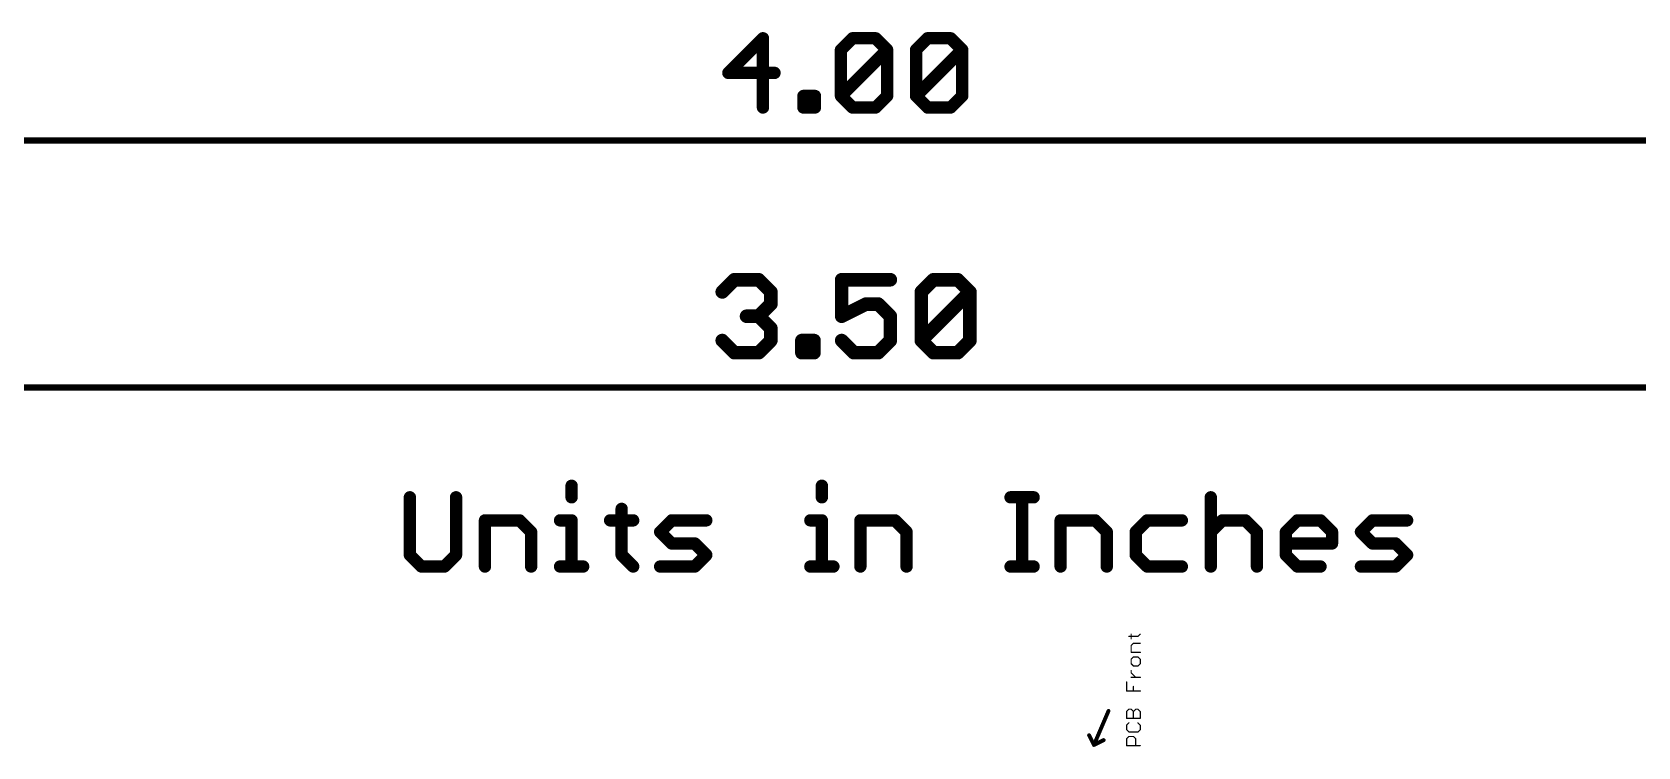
# Model space of a CAD drawing. Extents: x -12 to 110, y -16 to 66.
# Drawn here: x 34.27 to 67.28, y 51.03 to 65.73 of the extents above; entities that cross this region are included whole.
import ezdxf

# ---------------------------------------------------------------- set-up
doc = ezdxf.new("R2010")
doc.units = 0
doc.layers.add('47', color=253, linetype='CONTINUOUS')
doc.layers.add('51', color=53, linetype='CONTINUOUS')

msp = doc.modelspace()

# ---------------------------------------------------------------- linework, layer by layer
at = {"layer": '47'}
for points, const_width in [([(49.2958, 65.5997), (48.584, 64.8879)], 0.254), ([(49.2958, 64.1761), (49.2958, 65.5997)], 0.254), ([(50.8994, 65.3624), (51.1366, 65.5997)], 0.254), ([(51.1366, 65.5997), (51.6112, 65.5997)], 0.254), ([(51.6112, 65.5997), (51.8484, 65.3624)], 0.254), ([(52.443, 65.3624), (52.6802, 65.5997)], 0.254), ([(52.6802, 65.5997), (53.1548, 65.5997)], 0.254), ([(53.1548, 65.5997), (53.3921, 65.3624)], 0.254), ([(50.8994, 64.4134), (50.8994, 65.3624)], 0.254), ([(50.8994, 64.4134), (51.8484, 65.3624)], 0.254), ([(51.8484, 65.3624), (51.8484, 64.4134)], 0.254), ([(52.443, 64.4134), (52.443, 65.3624)], 0.254), ([(52.443, 64.4134), (53.3921, 65.3624)], 0.254), ([(53.3921, 65.3624), (53.3921, 64.4134)], 0.254), ([(48.584, 64.8879), (49.533, 64.8879)], 0.254), ([(50.1276, 64.1761), (50.1276, 64.4134)], 0.254), ([(50.1276, 64.4134), (50.3648, 64.4134)], 0.254), ([(50.3648, 64.4134), (50.3648, 64.1761)], 0.254), ([(51.1366, 64.1761), (50.8994, 64.4134)], 0.254), ([(51.8484, 64.4134), (51.6112, 64.1761)], 0.254), ([(52.6802, 64.1761), (52.443, 64.4134)], 0.254), ([(53.3921, 64.4134), (53.1548, 64.1761)], 0.254), ([(50.3648, 64.1761), (50.1276, 64.1761)], 0.254), ([(51.6112, 64.1761), (51.1366, 64.1761)], 0.254), ([(53.1548, 64.1761), (52.6802, 64.1761)], 0.254), ([(0.065, 63.5), (101.535, 63.5)], 0.13), ([(48.4583, 60.3841), (48.7083, 60.6341)], 0.2794), ([(48.7083, 60.6341), (49.2082, 60.6341)], 0.2794), ([(49.2082, 60.6341), (49.4582, 60.3841)], 0.2794), ([(51.914, 60.6341), (50.914, 60.6341)], 0.2794), ([(50.914, 60.6341), (50.914, 59.8841)], 0.2794), ([(52.5512, 60.3841), (52.8012, 60.6341)], 0.2794), ([(52.8012, 60.6341), (53.3011, 60.6341)], 0.2794), ([(53.3011, 60.6341), (53.5511, 60.3841)], 0.2794), ([(49.4582, 60.3841), (49.4582, 60.1341)], 0.2794), ([(52.5512, 59.3842), (52.5512, 60.3841)], 0.2794), ([(52.5512, 59.3842), (53.5511, 60.3841)], 0.2794), ([(53.5511, 60.3841), (53.5511, 59.3842)], 0.2794), ([(49.4582, 60.1341), (49.2082, 59.8841)], 0.2794), ([(50.914, 59.8841), (51.414, 60.1341)], 0.2794), ([(51.414, 60.1341), (51.664, 60.1341)], 0.2794), ([(51.664, 60.1341), (51.914, 59.8841)], 0.2794), ([(49.2082, 59.8841), (48.9583, 59.8841)], 0.2794), ([(49.2082, 59.8841), (49.4582, 59.6342)], 0.2794), ([(49.4582, 59.6342), (49.4582, 59.3842)], 0.2794), ([(51.914, 59.8841), (51.914, 59.3842)], 0.2794), ([(48.7083, 59.1342), (48.4583, 59.3842)], 0.2794), ([(49.4582, 59.3842), (49.2082, 59.1342)], 0.2794), ([(50.0955, 59.1342), (50.0955, 59.3842)], 0.2794), ([(50.0955, 59.3842), (50.3454, 59.3842)], 0.2794), ([(50.3454, 59.3842), (50.3454, 59.1342)], 0.2794), ([(51.164, 59.1342), (50.914, 59.3842)], 0.2794), ([(51.914, 59.3842), (51.664, 59.1342)], 0.2794), ([(52.8012, 59.1342), (52.5512, 59.3842)], 0.2794), ([(53.5511, 59.3842), (53.3011, 59.1342)], 0.2794), ([(49.2082, 59.1342), (48.7083, 59.1342)], 0.2794), ([(50.3454, 59.1342), (50.0955, 59.1342)], 0.2794), ([(51.664, 59.1342), (51.164, 59.1342)], 0.2794), ([(53.3011, 59.1342), (52.8012, 59.1342)], 0.2794), ([(95.185, 58.42), (6.415, 58.42)], 0.13), ([(45.3615, 56.3979), (45.3615, 56.1606)], 0.254), ([(50.5068, 56.3979), (50.5068, 56.1606)], 0.254), ([(42.037, 56.1606), (42.037, 54.9743)], 0.254), ([(42.9861, 54.9743), (42.9861, 56.1606)], 0.254), ([(54.3858, 56.1606), (54.8604, 56.1606)], 0.254), ([(54.6231, 54.737), (54.6231, 56.1606)], 0.254), ([(58.5021, 56.1606), (58.5021, 54.737)], 0.254), ([(43.5806, 54.737), (43.5806, 55.6861)], 0.254), ([(43.5806, 55.6861), (44.2924, 55.6861)], 0.254), ([(44.2924, 55.6861), (44.5297, 55.4488)], 0.254), ([(45.1242, 55.6861), (45.3615, 55.6861)], 0.254), ([(45.3615, 55.6861), (45.3615, 54.737)], 0.254), ([(46.1533, 55.6861), (46.6278, 55.6861)], 0.254), ([(46.3906, 55.9233), (46.3906, 54.9743)], 0.254), ([(47.1823, 55.4488), (47.4196, 55.6861)], 0.254), ([(47.4196, 55.6861), (48.1314, 55.6861)], 0.254), ([(50.2696, 55.6861), (50.5068, 55.6861)], 0.254), ([(50.5068, 55.6861), (50.5068, 54.737)], 0.254), ([(51.2986, 54.737), (51.2986, 55.6861)], 0.254), ([(51.2986, 55.6861), (52.0104, 55.6861)], 0.254), ([(52.0104, 55.6861), (52.2477, 55.4488)], 0.254), ([(55.4149, 54.737), (55.4149, 55.6861)], 0.254), ([(55.4149, 55.6861), (56.1267, 55.6861)], 0.254), ([(56.1267, 55.6861), (56.364, 55.4488)], 0.254), ([(57.1958, 55.6861), (56.9585, 55.4488)], 0.254), ([(57.9076, 55.6861), (57.1958, 55.6861)], 0.254), ([(58.5021, 55.4488), (58.7394, 55.6861)], 0.254), ([(58.7394, 55.6861), (59.2139, 55.6861)], 0.254), ([(59.2139, 55.6861), (59.4512, 55.4488)], 0.254), ([(60.0457, 55.4488), (60.283, 55.6861)], 0.254), ([(60.283, 55.6861), (60.7575, 55.6861)], 0.254), ([(60.7575, 55.6861), (60.9948, 55.4488)], 0.254), ([(61.5893, 55.4488), (61.8266, 55.6861)], 0.254), ([(61.8266, 55.6861), (62.5384, 55.6861)], 0.254), ([(44.5297, 55.4488), (44.5297, 54.737)], 0.254), ([(47.4196, 55.2115), (47.1823, 55.4488)], 0.254), ([(52.2477, 55.4488), (52.2477, 54.737)], 0.254), ([(56.364, 55.4488), (56.364, 54.737)], 0.254), ([(56.9585, 55.4488), (56.9585, 54.9743)], 0.254), ([(59.4512, 55.4488), (59.4512, 54.737)], 0.254), ([(60.0457, 54.9743), (60.0457, 55.4488)], 0.254), ([(60.9948, 55.4488), (60.9948, 55.2115)], 0.254), ([(61.8266, 55.2115), (61.5893, 55.4488)], 0.254), ([(47.8942, 55.2115), (47.4196, 55.2115)], 0.254), ([(48.1314, 54.9743), (47.8942, 55.2115)], 0.254), ([(60.9948, 55.2115), (60.0457, 55.2115)], 0.254), ([(62.3011, 55.2115), (61.8266, 55.2115)], 0.254), ([(62.5384, 54.9743), (62.3011, 55.2115)], 0.254), ([(42.037, 54.9743), (42.2743, 54.737)], 0.254), ([(42.2743, 54.737), (42.7488, 54.737)], 0.254), ([(42.7488, 54.737), (42.9861, 54.9743)], 0.254), ([(45.1242, 54.737), (45.5988, 54.737)], 0.254), ([(46.3906, 54.9743), (46.6278, 54.737)], 0.254), ([(47.1823, 54.737), (47.8942, 54.737)], 0.254), ([(47.8942, 54.737), (48.1314, 54.9743)], 0.254), ([(50.2696, 54.737), (50.7441, 54.737)], 0.254), ([(54.3858, 54.737), (54.8604, 54.737)], 0.254), ([(56.9585, 54.9743), (57.1958, 54.737)], 0.254), ([(57.1958, 54.737), (57.9076, 54.737)], 0.254), ([(60.283, 54.737), (60.0457, 54.9743)], 0.254), ([(60.7575, 54.737), (60.283, 54.737)], 0.254), ([(61.5893, 54.737), (62.3011, 54.737)], 0.254), ([(62.3011, 54.737), (62.5384, 54.9743)], 0.254)]:
    msp.add_lwpolyline(points, dxfattribs=dict(at, const_width=const_width))
for points, const_width in [([(49.3593, 65.5997, 1), (49.2323, 65.5997)], 0.127), ([(49.3407, 65.5548, 1), (49.2509, 65.6446)], 0.127), ([(51.1366, 65.6632, 1), (51.1366, 65.5362)], 0.127), ([(51.1815, 65.5548, 1), (51.0917, 65.6446)], 0.127), ([(51.6561, 65.6446, 1), (51.5663, 65.5548)], 0.127), ([(51.6112, 65.5362, 1), (51.6112, 65.6632)], 0.127), ([(52.6802, 65.6632, 1), (52.6802, 65.5362)], 0.127), ([(52.7251, 65.5548, 1), (52.6353, 65.6446)], 0.127), ([(53.1997, 65.6446, 1), (53.1099, 65.5548)], 0.127), ([(53.1548, 65.5362, 1), (53.1548, 65.6632)], 0.127), ([(50.9629, 65.3624, 1), (50.8359, 65.3624)], 0.127), ([(50.8545, 65.4073, 1), (50.9443, 65.3175)], 0.127), ([(51.9119, 65.3624, 1), (51.7849, 65.3624)], 0.127), ([(51.8933, 65.3175, 1), (51.8035, 65.4073)], 0.127), ([(51.8035, 65.3175, 1), (51.8933, 65.4073)], 0.127), ([(52.5065, 65.3624, 1), (52.3795, 65.3624)], 0.127), ([(52.3981, 65.4073, 1), (52.4879, 65.3175)], 0.127), ([(53.4556, 65.3624, 1), (53.3286, 65.3624)], 0.127), ([(53.437, 65.3175, 1), (53.3471, 65.4073)], 0.127), ([(53.3471, 65.3175, 1), (53.437, 65.4073)], 0.127), ([(48.584, 64.9514, 1), (48.584, 64.8244)], 0.127), ([(48.5391, 64.9328, 1), (48.6289, 64.843)], 0.127), ([(49.533, 64.8244, 1), (49.533, 64.9514)], 0.127), ([(50.1911, 64.4134, 1), (50.0641, 64.4134)], 0.127), ([(50.1276, 64.4769, 1), (50.1276, 64.3499)], 0.127), ([(50.4283, 64.4134, 1), (50.3013, 64.4134)], 0.127), ([(50.3648, 64.3499, 1), (50.3648, 64.4769)], 0.127), ([(50.9443, 64.4583, 1), (50.8545, 64.3685)], 0.127), ([(50.8545, 64.4583, 1), (50.9443, 64.3685)], 0.127), ([(50.8359, 64.4134, 1), (50.9629, 64.4134)], 0.127), ([(51.7849, 64.4134, 1), (51.9119, 64.4134)], 0.127), ([(51.8933, 64.3685, 1), (51.8035, 64.4583)], 0.127), ([(52.4879, 64.4583, 1), (52.3981, 64.3685)], 0.127), ([(52.3981, 64.4583, 1), (52.4879, 64.3685)], 0.127), ([(52.3795, 64.4134, 1), (52.5065, 64.4134)], 0.127), ([(53.3286, 64.4134, 1), (53.4556, 64.4134)], 0.127), ([(53.437, 64.3685, 1), (53.3471, 64.4583)], 0.127), ([(49.2323, 64.1761, 1), (49.3593, 64.1761)], 0.127), ([(50.1276, 64.2396, 1), (50.1276, 64.1126)], 0.127), ([(50.0641, 64.1761, 1), (50.1911, 64.1761)], 0.127), ([(50.3013, 64.1761, 1), (50.4283, 64.1761)], 0.127), ([(50.3648, 64.1126, 1), (50.3648, 64.2396)], 0.127), ([(51.1366, 64.2396, 1), (51.1366, 64.1126)], 0.127), ([(51.0917, 64.1312, 1), (51.1815, 64.221)], 0.127), ([(51.5663, 64.221, 1), (51.6561, 64.1312)], 0.127), ([(51.6112, 64.1126, 1), (51.6112, 64.2396)], 0.127), ([(52.6802, 64.2396, 1), (52.6802, 64.1126)], 0.127), ([(52.6353, 64.1312, 1), (52.7251, 64.221)], 0.127), ([(53.1099, 64.221, 1), (53.1997, 64.1312)], 0.127), ([(53.1548, 64.1126, 1), (53.1548, 64.2396)], 0.127), ([(48.7083, 60.7039, 1), (48.7083, 60.5642)], 0.1397), ([(48.7577, 60.5847, 1), (48.6589, 60.6835)], 0.1397), ([(49.2576, 60.6835, 1), (49.1589, 60.5847)], 0.1397), ([(49.2082, 60.5642, 1), (49.2082, 60.7039)], 0.1397), ([(50.914, 60.7039, 1), (50.914, 60.5642)], 0.1397), ([(50.9839, 60.6341, 1), (50.8442, 60.6341)], 0.1397), ([(51.914, 60.5642, 1), (51.914, 60.7039)], 0.1397), ([(52.8012, 60.7039, 1), (52.8012, 60.5642)], 0.1397), ([(52.8506, 60.5847, 1), (52.7518, 60.6835)], 0.1397), ([(53.3505, 60.6835, 1), (53.2517, 60.5847)], 0.1397), ([(53.3011, 60.5642, 1), (53.3011, 60.7039)], 0.1397), ([(48.4089, 60.4335, 1), (48.5077, 60.3347)], 0.1397), ([(49.5281, 60.3841, 1), (49.3884, 60.3841)], 0.1397), ([(49.4088, 60.3347, 1), (49.5076, 60.4335)], 0.1397), ([(52.6211, 60.3841, 1), (52.4813, 60.3841)], 0.1397), ([(52.5018, 60.4335, 1), (52.6006, 60.3347)], 0.1397), ([(53.621, 60.3841, 1), (53.4813, 60.3841)], 0.1397), ([(53.6005, 60.3347, 1), (53.5017, 60.4335)], 0.1397), ([(53.5017, 60.3347, 1), (53.6005, 60.4335)], 0.1397), ([(49.3884, 60.1341, 1), (49.5281, 60.1341)], 0.1397), ([(49.5076, 60.0847, 1), (49.4088, 60.1835)], 0.1397), ([(51.414, 60.204, 1), (51.414, 60.0643)], 0.1397), ([(51.4452, 60.0716, 1), (51.3828, 60.1966)], 0.1397), ([(51.7134, 60.1835, 1), (51.6146, 60.0847)], 0.1397), ([(51.664, 60.0643, 1), (51.664, 60.204)], 0.1397), ([(48.9583, 59.954, 1), (48.9583, 59.8143)], 0.1397), ([(49.2576, 59.9335, 1), (49.1589, 59.8347)], 0.1397), ([(49.1589, 59.9335, 1), (49.2576, 59.8347)], 0.1397), ([(49.2082, 59.8143, 1), (49.2082, 59.954)], 0.1397), ([(49.5281, 59.6342, 1), (49.3884, 59.6342)], 0.1397), ([(49.4088, 59.5848, 1), (49.5076, 59.6836)], 0.1397), ([(50.8442, 59.8841, 1), (50.9839, 59.8841)], 0.1397), ([(50.8828, 59.9466, 1), (50.9453, 59.8217)], 0.1397), ([(51.9838, 59.8841, 1), (51.8441, 59.8841)], 0.1397), ([(51.8646, 59.8347, 1), (51.9634, 59.9335)], 0.1397), ([(48.5077, 59.4336, 1), (48.4089, 59.3348)], 0.1397), ([(49.3884, 59.3842, 1), (49.5281, 59.3842)], 0.1397), ([(49.5076, 59.3348, 1), (49.4088, 59.4336)], 0.1397), ([(50.1653, 59.3842, 1), (50.0256, 59.3842)], 0.1397), ([(50.0955, 59.454, 1), (50.0955, 59.3143)], 0.1397), ([(50.4153, 59.3842, 1), (50.2756, 59.3842)], 0.1397), ([(50.3454, 59.3143, 1), (50.3454, 59.454)], 0.1397), ([(50.9634, 59.4336, 1), (50.8647, 59.3348)], 0.1397), ([(51.8441, 59.3842, 1), (51.9838, 59.3842)], 0.1397), ([(51.9634, 59.3348, 1), (51.8646, 59.4336)], 0.1397), ([(52.4813, 59.3842, 1), (52.6211, 59.3842)], 0.1397), ([(52.6006, 59.4336, 1), (52.5018, 59.3348)], 0.1397), ([(52.5018, 59.4336, 1), (52.6006, 59.3348)], 0.1397), ([(53.4813, 59.3842, 1), (53.621, 59.3842)], 0.1397), ([(53.6005, 59.3348, 1), (53.5017, 59.4336)], 0.1397), ([(48.7083, 59.2041, 1), (48.7083, 59.0643)], 0.1397), ([(48.6589, 59.0848, 1), (48.7577, 59.1836)], 0.1397), ([(49.1589, 59.1836, 1), (49.2576, 59.0848)], 0.1397), ([(49.2082, 59.0643, 1), (49.2082, 59.2041)], 0.1397), ([(50.0256, 59.1342, 1), (50.1653, 59.1342)], 0.1397), ([(50.0955, 59.2041, 1), (50.0955, 59.0643)], 0.1397), ([(50.2756, 59.1342, 1), (50.4153, 59.1342)], 0.1397), ([(50.3454, 59.0643, 1), (50.3454, 59.2041)], 0.1397), ([(51.164, 59.2041, 1), (51.164, 59.0643)], 0.1397), ([(51.1146, 59.0848, 1), (51.2134, 59.1836)], 0.1397), ([(51.6146, 59.1836, 1), (51.7134, 59.0848)], 0.1397), ([(51.664, 59.0643, 1), (51.664, 59.2041)], 0.1397), ([(52.8012, 59.2041, 1), (52.8012, 59.0643)], 0.1397), ([(52.7518, 59.0848, 1), (52.8506, 59.1836)], 0.1397), ([(53.2517, 59.1836, 1), (53.3505, 59.0848)], 0.1397), ([(53.3011, 59.0643, 1), (53.3011, 59.2041)], 0.1397), ([(45.425, 56.3979, 1), (45.298, 56.3979)], 0.127), ([(50.5703, 56.3979, 1), (50.4433, 56.3979)], 0.127), ([(42.1005, 56.1606, 1), (41.9735, 56.1606)], 0.127), ([(43.0496, 56.1606, 1), (42.9226, 56.1606)], 0.127), ([(45.298, 56.1606, 1), (45.425, 56.1606)], 0.127), ([(50.4433, 56.1606, 1), (50.5703, 56.1606)], 0.127), ([(54.3858, 56.2241, 1), (54.3858, 56.0971)], 0.127), ([(54.6866, 56.1606, 1), (54.5596, 56.1606)], 0.127), ([(54.8604, 56.0971, 1), (54.8604, 56.2241)], 0.127), ([(58.5656, 56.1606, 1), (58.4386, 56.1606)], 0.127), ([(43.6441, 55.6861, 1), (43.5171, 55.6861)], 0.127), ([(43.5806, 55.7496, 1), (43.5806, 55.6226)], 0.127), ([(44.3373, 55.731, 1), (44.2475, 55.6412)], 0.127), ([(44.2924, 55.6226, 1), (44.2924, 55.7496)], 0.127), ([(45.1242, 55.7496, 1), (45.1242, 55.6226)], 0.127), ([(45.425, 55.6861, 1), (45.298, 55.6861)], 0.127), ([(45.3615, 55.6226, 1), (45.3615, 55.7496)], 0.127), ([(46.1533, 55.7496, 1), (46.1533, 55.6226)], 0.127), ([(46.4541, 55.9233, 1), (46.3271, 55.9233)], 0.127), ([(46.6278, 55.6226, 1), (46.6278, 55.7496)], 0.127), ([(47.4196, 55.7496, 1), (47.4196, 55.6226)], 0.127), ([(47.4645, 55.6412, 1), (47.3747, 55.731)], 0.127), ([(48.1314, 55.6226, 1), (48.1314, 55.7496)], 0.127), ([(50.2696, 55.7496, 1), (50.2696, 55.6226)], 0.127), ([(50.5703, 55.6861, 1), (50.4433, 55.6861)], 0.127), ([(50.5068, 55.6226, 1), (50.5068, 55.7496)], 0.127), ([(51.3621, 55.6861, 1), (51.2351, 55.6861)], 0.127), ([(51.2986, 55.7496, 1), (51.2986, 55.6226)], 0.127), ([(52.0553, 55.731, 1), (51.9655, 55.6412)], 0.127), ([(52.0104, 55.6226, 1), (52.0104, 55.7496)], 0.127), ([(55.4784, 55.6861, 1), (55.3514, 55.6861)], 0.127), ([(55.4149, 55.7496, 1), (55.4149, 55.6226)], 0.127), ([(56.1716, 55.731, 1), (56.0818, 55.6412)], 0.127), ([(56.1267, 55.6226, 1), (56.1267, 55.7496)], 0.127), ([(57.1958, 55.7496, 1), (57.1958, 55.6226)], 0.127), ([(57.2407, 55.6412, 1), (57.1509, 55.731)], 0.127), ([(57.9076, 55.6226, 1), (57.9076, 55.7496)], 0.127), ([(58.7394, 55.7496, 1), (58.7394, 55.6226)], 0.127), ([(58.7843, 55.6412, 1), (58.6945, 55.731)], 0.127), ([(59.2588, 55.731, 1), (59.169, 55.6412)], 0.127), ([(59.2139, 55.6226, 1), (59.2139, 55.7496)], 0.127), ([(60.283, 55.7496, 1), (60.283, 55.6226)], 0.127), ([(60.3279, 55.6412, 1), (60.2381, 55.731)], 0.127), ([(60.8024, 55.731, 1), (60.7126, 55.6412)], 0.127), ([(60.7575, 55.6226, 1), (60.7575, 55.7496)], 0.127), ([(61.8266, 55.7496, 1), (61.8266, 55.6226)], 0.127), ([(61.8715, 55.6412, 1), (61.7817, 55.731)], 0.127), ([(62.5384, 55.6226, 1), (62.5384, 55.7496)], 0.127), ([(44.5932, 55.4488, 1), (44.4662, 55.4488)], 0.127), ([(44.4848, 55.4039, 1), (44.5746, 55.4937)], 0.127), ([(47.2273, 55.4937, 1), (47.1374, 55.4039)], 0.127), ([(47.1374, 55.4937, 1), (47.2273, 55.4039)], 0.127), ([(52.3112, 55.4488, 1), (52.1842, 55.4488)], 0.127), ([(52.2028, 55.4039, 1), (52.2926, 55.4937)], 0.127), ([(56.4275, 55.4488, 1), (56.3005, 55.4488)], 0.127), ([(56.3191, 55.4039, 1), (56.4089, 55.4937)], 0.127), ([(57.022, 55.4488, 1), (56.895, 55.4488)], 0.127), ([(56.9136, 55.4937, 1), (57.0034, 55.4039)], 0.127), ([(58.4572, 55.4937, 1), (58.547, 55.4039)], 0.127), ([(59.5147, 55.4488, 1), (59.3877, 55.4488)], 0.127), ([(59.4063, 55.4039, 1), (59.4961, 55.4937)], 0.127), ([(60.1092, 55.4488, 1), (59.9822, 55.4488)], 0.127), ([(60.0008, 55.4937, 1), (60.0906, 55.4039)], 0.127), ([(61.0583, 55.4488, 1), (60.9313, 55.4488)], 0.127), ([(60.9499, 55.4039, 1), (61.0397, 55.4937)], 0.127), ([(61.6342, 55.4937, 1), (61.5444, 55.4039)], 0.127), ([(61.5444, 55.4937, 1), (61.6342, 55.4039)], 0.127), ([(47.4196, 55.275, 1), (47.4196, 55.148)], 0.127), ([(47.3747, 55.1666, 1), (47.4645, 55.2564)], 0.127), ([(47.9391, 55.2564, 1), (47.8493, 55.1666)], 0.127), ([(47.8942, 55.148, 1), (47.8942, 55.275)], 0.127), ([(60.0457, 55.275, 1), (60.0457, 55.148)], 0.127), ([(60.9313, 55.2115, 1), (61.0583, 55.2115)], 0.127), ([(60.9948, 55.148, 1), (60.9948, 55.275)], 0.127), ([(61.8266, 55.275, 1), (61.8266, 55.148)], 0.127), ([(61.7817, 55.1666, 1), (61.8715, 55.2564)], 0.127), ([(62.346, 55.2564, 1), (62.2562, 55.1666)], 0.127), ([(62.3011, 55.148, 1), (62.3011, 55.275)], 0.127), ([(42.0819, 55.0192, 1), (41.9921, 54.9294)], 0.127), ([(41.9735, 54.9743, 1), (42.1005, 54.9743)], 0.127), ([(42.2743, 54.8005, 1), (42.2743, 54.6735)], 0.127), ([(42.2294, 54.6921, 1), (42.3192, 54.7819)], 0.127), ([(42.7039, 54.7819, 1), (42.7937, 54.6921)], 0.127), ([(42.7488, 54.6735, 1), (42.7488, 54.8005)], 0.127), ([(42.9226, 54.9743, 1), (43.0496, 54.9743)], 0.127), ([(43.031, 54.9294, 1), (42.9412, 55.0192)], 0.127), ([(43.5171, 54.737, 1), (43.6441, 54.737)], 0.127), ([(44.4662, 54.737, 1), (44.5932, 54.737)], 0.127), ([(45.1242, 54.8005, 1), (45.1242, 54.6735)], 0.127), ([(45.298, 54.737, 1), (45.425, 54.737)], 0.127), ([(45.5988, 54.6735, 1), (45.5988, 54.8005)], 0.127), ([(46.4355, 55.0192, 1), (46.3456, 54.9294)], 0.127), ([(46.3271, 54.9743, 1), (46.4541, 54.9743)], 0.127), ([(46.5829, 54.6921, 1), (46.6727, 54.7819)], 0.127), ([(47.1823, 54.8005, 1), (47.1823, 54.6735)], 0.127), ([(47.8493, 54.7819, 1), (47.9391, 54.6921)], 0.127), ([(47.8942, 54.6735, 1), (47.8942, 54.8005)], 0.127), ([(48.1763, 54.9294, 1), (48.0865, 55.0192)], 0.127), ([(48.0865, 54.9294, 1), (48.1763, 55.0192)], 0.127), ([(50.2696, 54.8005, 1), (50.2696, 54.6735)], 0.127), ([(50.4433, 54.737, 1), (50.5703, 54.737)], 0.127), ([(50.7441, 54.6735, 1), (50.7441, 54.8005)], 0.127), ([(51.2351, 54.737, 1), (51.3621, 54.737)], 0.127), ([(52.1842, 54.737, 1), (52.3112, 54.737)], 0.127), ([(54.3858, 54.8005, 1), (54.3858, 54.6735)], 0.127), ([(54.5596, 54.737, 1), (54.6866, 54.737)], 0.127), ([(54.8604, 54.6735, 1), (54.8604, 54.8005)], 0.127), ([(55.3514, 54.737, 1), (55.4784, 54.737)], 0.127), ([(56.3005, 54.737, 1), (56.4275, 54.737)], 0.127), ([(57.0034, 55.0192, 1), (56.9136, 54.9294)], 0.127), ([(56.895, 54.9743, 1), (57.022, 54.9743)], 0.127), ([(57.1958, 54.8005, 1), (57.1958, 54.6735)], 0.127), ([(57.1509, 54.6921, 1), (57.2407, 54.7819)], 0.127), ([(57.9076, 54.6735, 1), (57.9076, 54.8005)], 0.127), ([(58.4386, 54.737, 1), (58.5656, 54.737)], 0.127), ([(59.3877, 54.737, 1), (59.5147, 54.737)], 0.127), ([(60.0906, 55.0192, 1), (60.0008, 54.9294)], 0.127), ([(59.9822, 54.9743, 1), (60.1092, 54.9743)], 0.127), ([(60.283, 54.8005, 1), (60.283, 54.6735)], 0.127), ([(60.2381, 54.6921, 1), (60.3279, 54.7819)], 0.127), ([(60.7575, 54.6735, 1), (60.7575, 54.8005)], 0.127), ([(61.5893, 54.8005, 1), (61.5893, 54.6735)], 0.127), ([(62.2562, 54.7819, 1), (62.346, 54.6921)], 0.127), ([(62.3011, 54.6735, 1), (62.3011, 54.8005)], 0.127), ([(62.5833, 54.9294, 1), (62.4935, 55.0192)], 0.127), ([(62.4935, 54.9294, 1), (62.5833, 55.0192)], 0.127)]:
    msp.add_lwpolyline(points, format="xyb", dxfattribs=dict(at, const_width=const_width))
at = {"layer": '51'}
for points, const_width in [([(56.8191, 53.3002), (57.0055, 53.3002)], 0.0254), ([(56.8657, 53.2536), (56.8657, 53.3468)], 0.0254), ([(56.8657, 53.1127), (56.9123, 53.1594)], 0.0254), ([(56.9123, 53.1594), (57.0521, 53.1594)], 0.0254), ([(57.0055, 53.3002), (57.0521, 53.3468)], 0.0254), ([(56.8657, 52.9729), (56.8657, 53.1127)], 0.0254), ([(57.0521, 52.9729), (56.8657, 52.9729)], 0.0254), ([(56.9123, 52.8787), (56.8657, 52.8321)], 0.0254), ([(56.8657, 52.8321), (56.8657, 52.7389)], 0.0254), ([(57.0055, 52.8787), (56.9123, 52.8787)], 0.0254), ([(57.0521, 52.8321), (57.0055, 52.8787)], 0.0254), ([(57.0521, 52.7389), (57.0521, 52.8321)], 0.0254), ([(56.8657, 52.7389), (56.9123, 52.6923)], 0.0254), ([(56.8657, 52.5516), (56.8657, 52.5982)], 0.0254), ([(56.9589, 52.4584), (56.8657, 52.5516)], 0.0254), ([(56.9123, 52.6923), (57.0055, 52.6923)], 0.0254), ([(57.0055, 52.6923), (57.0521, 52.7389)], 0.0254), ([(56.7725, 52.1777), (56.7725, 52.3642)], 0.0254), ([(57.0521, 52.1777), (56.7725, 52.1777)], 0.0254), ([(57.0521, 52.4584), (56.8657, 52.4584)], 0.0254), ([(56.9123, 52.1777), (56.9123, 52.271)], 0.0254), ([(56.4, 51.768), (56.1, 51.068)], 0.08), ([(56.7725, 51.7563), (56.8191, 51.8029)], 0.0254), ([(56.7725, 51.6164), (56.7725, 51.7563)], 0.0254), ([(57.0521, 51.6164), (56.7725, 51.6164)], 0.0254), ([(56.8191, 51.5222), (56.7725, 51.4756)], 0.0254), ([(56.8191, 51.8029), (56.8657, 51.8029)], 0.0254), ([(56.8657, 51.8029), (56.9123, 51.7563)], 0.0254), ([(56.9123, 51.7563), (56.9589, 51.8029)], 0.0254), ([(56.9123, 51.6164), (56.9123, 51.7563)], 0.0254), ([(56.9589, 51.8029), (57.0055, 51.8029)], 0.0254), ([(57.0055, 51.8029), (57.0521, 51.7563)], 0.0254), ([(57.0521, 51.4756), (57.0055, 51.5222)], 0.0254), ([(57.0521, 51.7563), (57.0521, 51.6164)], 0.0254), ([(56.1, 51.068), (56, 51.268)], 0.08), ([(56.1, 51.068), (56.3, 51.168)], 0.08), ([(56.7725, 51.4756), (56.7725, 51.3824)], 0.0254), ([(56.7725, 51.3824), (56.8191, 51.3358)], 0.0254), ([(56.7725, 51.1949), (56.8191, 51.2416)], 0.0254), ([(56.7725, 51.0551), (56.7725, 51.1949)], 0.0254), ([(56.8191, 51.3358), (57.0055, 51.3358)], 0.0254), ([(56.8191, 51.2416), (56.9123, 51.2416)], 0.0254), ([(56.9123, 51.2416), (56.9589, 51.1949)], 0.0254), ([(56.9589, 51.1949), (56.9589, 51.0551)], 0.0254), ([(57.0055, 51.3358), (57.0521, 51.3824)], 0.0254), ([(57.0521, 51.3824), (57.0521, 51.4756)], 0.0254), ([(57.0521, 51.0551), (56.7725, 51.0551)], 0.0254)]:
    msp.add_lwpolyline(points, dxfattribs=dict(at, const_width=const_width))
for points, const_width in [([(56.8191, 53.3065, 1), (56.8191, 53.2938)], 0.0127), ([(56.872, 53.3468, 1), (56.8593, 53.3468)], 0.0127), ([(56.8593, 53.2536, 1), (56.872, 53.2536)], 0.0127), ([(56.9123, 53.1657, 1), (56.9123, 53.153)], 0.0127), ([(56.9168, 53.1549, 1), (56.9078, 53.1638)], 0.0127), ([(57.001, 53.3047, 1), (57.01, 53.2957)], 0.0127), ([(57.0055, 53.2938, 1), (57.0055, 53.3065)], 0.0127), ([(57.0566, 53.3423, 1), (57.0476, 53.3513)], 0.0127), ([(57.0521, 53.153, 1), (57.0521, 53.1657)], 0.0127), ([(56.872, 53.1127, 1), (56.8593, 53.1127)], 0.0127), ([(56.8612, 53.1172, 1), (56.8702, 53.1083)], 0.0127), ([(56.8657, 52.9793, 1), (56.8657, 52.9666)], 0.0127), ([(56.8593, 52.9729, 1), (56.872, 52.9729)], 0.0127), ([(56.872, 52.8321, 1), (56.8593, 52.8321)], 0.0127), ([(56.8612, 52.8366, 1), (56.8702, 52.8276)], 0.0127), ([(56.9123, 52.885, 1), (56.9123, 52.8723)], 0.0127), ([(56.9168, 52.8742, 1), (56.9078, 52.8832)], 0.0127), ([(57.01, 52.8832, 1), (57.001, 52.8742)], 0.0127), ([(57.0055, 52.8723, 1), (57.0055, 52.885)], 0.0127), ([(57.0585, 52.8321, 1), (57.0458, 52.8321)], 0.0127), ([(57.0476, 52.8276, 1), (57.0566, 52.8366)], 0.0127), ([(57.0521, 52.9666, 1), (57.0521, 52.9793)], 0.0127), ([(56.8702, 52.7434, 1), (56.8612, 52.7344)], 0.0127), ([(56.8593, 52.7389, 1), (56.872, 52.7389)], 0.0127), ([(56.872, 52.5982, 1), (56.8593, 52.5982)], 0.0127), ([(56.8702, 52.5561, 1), (56.8612, 52.5471)], 0.0127), ([(56.8593, 52.5516, 1), (56.872, 52.5516)], 0.0127), ([(56.9123, 52.6986, 1), (56.9123, 52.6859)], 0.0127), ([(56.9078, 52.6878, 1), (56.9168, 52.6968)], 0.0127), ([(57.001, 52.6968, 1), (57.01, 52.6878)], 0.0127), ([(57.0055, 52.6859, 1), (57.0055, 52.6986)], 0.0127), ([(57.0458, 52.7389, 1), (57.0585, 52.7389)], 0.0127), ([(57.0566, 52.7344, 1), (57.0476, 52.7434)], 0.0127), ([(56.7788, 52.3642, 1), (56.7661, 52.3642)], 0.0127), ([(56.7725, 52.1841, 1), (56.7725, 52.1714)], 0.0127), ([(56.7661, 52.1777, 1), (56.7788, 52.1777)], 0.0127), ([(56.8657, 52.4647, 1), (56.8657, 52.452)], 0.0127), ([(56.9186, 52.271, 1), (56.9059, 52.271)], 0.0127), ([(56.9059, 52.1777, 1), (56.9186, 52.1777)], 0.0127), ([(56.9544, 52.4539, 1), (56.9634, 52.4629)], 0.0127), ([(57.0521, 52.452, 1), (57.0521, 52.4647)], 0.0127), ([(57.0521, 52.1714, 1), (57.0521, 52.1841)], 0.0127), ([(56.4184, 51.7601, 1), (56.3816, 51.7759)], 0.04), ([(56.7788, 51.7563, 1), (56.7661, 51.7563)], 0.0127), ([(56.768, 51.7607, 1), (56.777, 51.7518)], 0.0127), ([(56.7725, 51.6228, 1), (56.7725, 51.6101)], 0.0127), ([(56.7661, 51.6164, 1), (56.7788, 51.6164)], 0.0127), ([(56.8191, 51.8092, 1), (56.8191, 51.7965)], 0.0127), ([(56.8236, 51.7984, 1), (56.8146, 51.8073)], 0.0127), ([(56.8236, 51.5177, 1), (56.8146, 51.5267)], 0.0127), ([(56.8702, 51.8073, 1), (56.8612, 51.7984)], 0.0127), ([(56.8657, 51.7965, 1), (56.8657, 51.8092)], 0.0127), ([(56.9186, 51.7563, 1), (56.9059, 51.7563)], 0.0127), ([(56.9078, 51.7607, 1), (56.9168, 51.7518)], 0.0127), ([(56.9059, 51.6164, 1), (56.9186, 51.6164)], 0.0127), ([(56.9078, 51.7518, 1), (56.9168, 51.7607)], 0.0127), ([(56.9589, 51.8092, 1), (56.9589, 51.7965)], 0.0127), ([(56.9634, 51.7984, 1), (56.9544, 51.8073)], 0.0127), ([(57.01, 51.8073, 1), (57.001, 51.7984)], 0.0127), ([(57.01, 51.5267, 1), (57.001, 51.5177)], 0.0127), ([(57.0055, 51.7965, 1), (57.0055, 51.8092)], 0.0127), ([(57.0585, 51.7563, 1), (57.0458, 51.7563)], 0.0127), ([(57.0458, 51.6164, 1), (57.0585, 51.6164)], 0.0127), ([(57.0476, 51.7518, 1), (57.0566, 51.7607)], 0.0127), ([(57.0521, 51.6101, 1), (57.0521, 51.6228)], 0.0127), ([(56.0179, 51.2769, 1), (55.9821, 51.2591)], 0.04), ([(56.3089, 51.1501, 1), (56.2911, 51.1859)], 0.04), ([(56.7788, 51.4756, 1), (56.7661, 51.4756)], 0.0127), ([(56.768, 51.4801, 1), (56.777, 51.4711)], 0.0127), ([(56.777, 51.3869, 1), (56.768, 51.3779)], 0.0127), ([(56.7661, 51.3824, 1), (56.7788, 51.3824)], 0.0127), ([(56.7788, 51.1949, 1), (56.7661, 51.1949)], 0.0127), ([(56.768, 51.1994, 1), (56.777, 51.1905)], 0.0127), ([(56.8191, 51.3421, 1), (56.8191, 51.3294)], 0.0127), ([(56.8191, 51.2479, 1), (56.8191, 51.2352)], 0.0127), ([(56.8146, 51.3313, 1), (56.8236, 51.3403)], 0.0127), ([(56.8236, 51.2371, 1), (56.8146, 51.246)], 0.0127), ([(56.9168, 51.246, 1), (56.9078, 51.2371)], 0.0127), ([(56.9123, 51.2352, 1), (56.9123, 51.2479)], 0.0127), ([(56.9652, 51.1949, 1), (56.9525, 51.1949)], 0.0127), ([(56.9544, 51.1905, 1), (56.9634, 51.1994)], 0.0127), ([(57.001, 51.3403, 1), (57.01, 51.3313)], 0.0127), ([(57.0055, 51.3294, 1), (57.0055, 51.3421)], 0.0127), ([(57.0585, 51.4756, 1), (57.0458, 51.4756)], 0.0127), ([(57.0458, 51.3824, 1), (57.0585, 51.3824)], 0.0127), ([(57.0476, 51.4711, 1), (57.0566, 51.4801)], 0.0127), ([(57.0566, 51.3779, 1), (57.0476, 51.3869)], 0.0127), ([(56.0911, 51.0859, 1), (56.1089, 51.0501)], 0.04), ([(56.0816, 51.0759, 1), (56.1184, 51.0601)], 0.04), ([(56.0821, 51.0591, 1), (56.1179, 51.0769)], 0.04), ([(56.7725, 51.0615, 1), (56.7725, 51.0488)], 0.0127), ([(56.7661, 51.0551, 1), (56.7788, 51.0551)], 0.0127), ([(56.9525, 51.0551, 1), (56.9652, 51.0551)], 0.0127), ([(57.0521, 51.0488, 1), (57.0521, 51.0615)], 0.0127)]:
    msp.add_lwpolyline(points, format="xyb", dxfattribs=dict(at, const_width=const_width))

doc.saveas('drawing.dxf')
